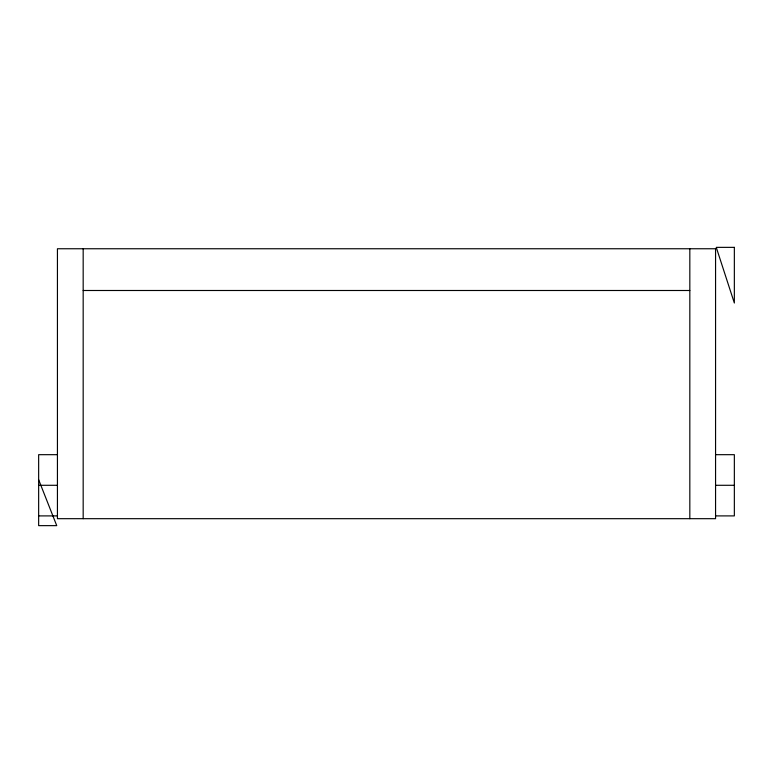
<?xml version="1.0" encoding="UTF-8"?>
<svg xmlns="http://www.w3.org/2000/svg" width="773" height="773" viewBox="0 0 773 773"><rect width="100%" height="100%" fill="white"/><g stroke="black" fill="none" stroke-linecap="round" stroke-linejoin="round"><path stroke-width="1.16" d="M83.175 290.493L689.825 290.493M57.434 454.679L38.65 454.679L38.65 525.64L56.738 525.64L38.65 479.724M715.566 454.679L734.35 454.679L734.35 515.9L715.566 515.9M38.65 485.289L57.434 485.289M715.566 485.289L734.35 485.289M38.65 515.9L57.434 515.9M689.825 248.751L689.825 518.683M83.175 248.751L83.175 518.683M734.35 247.36L716.262 247.36L734.35 303.016L734.35 247.36M715.566 248.751L57.434 248.751L57.434 518.683L715.566 518.683L715.566 248.751"/></g></svg>
